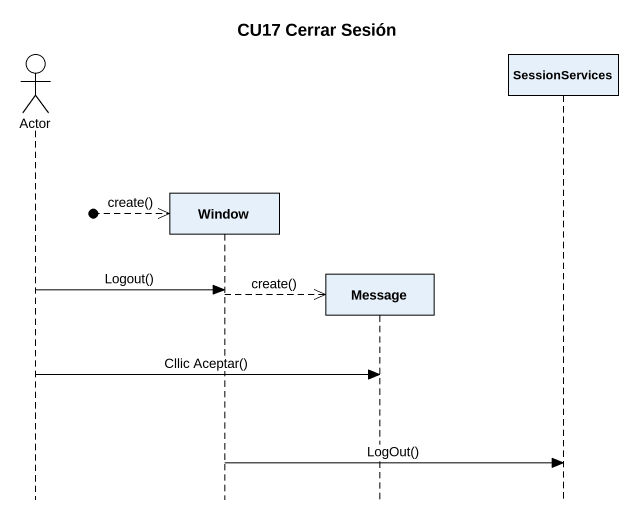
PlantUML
@startuml
title CU17 Cerrar Sesión
hide footbox
actor "Actor" as Actor_
participant Window
participant Message
participant SessionServices

[o-->> Window : create()
Actor_ -> Window : Logout()
Window -->> Message ** : create()
Actor_ -> Message : Cllic Aceptar()
Window -> SessionServices : LogOut()
@enduml
